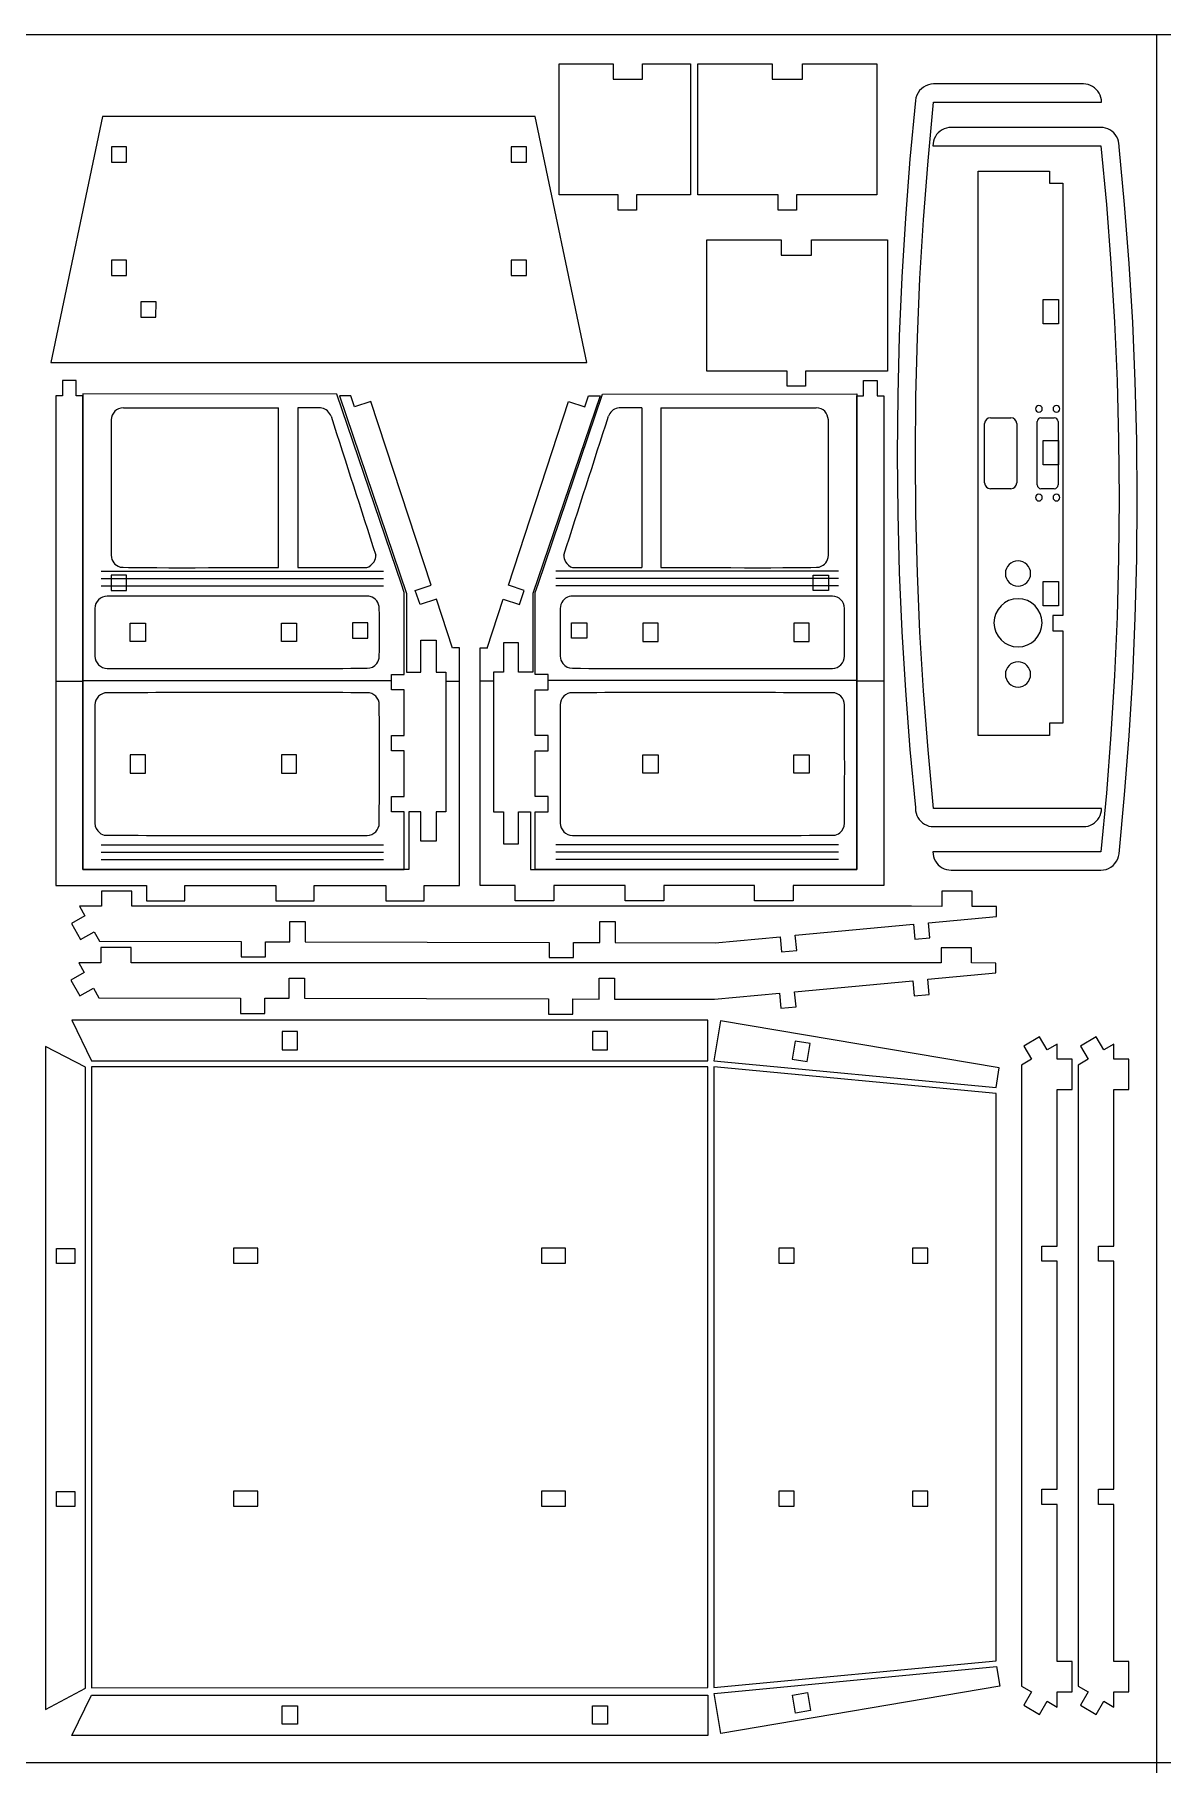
# Model space of a CAD drawing. Extents: x 827 to 1399, y 525 to 1105.
# Drawn here: x 1021.3 to 1210.5, y 815.1 to 1105.4 of the extents above; entities that cross this region are included whole.
import ezdxf

# ---------------------------------------------------------------- set-up
doc = ezdxf.new("R2010")
doc.units = 0
doc.layers.get('0').update_dxf_attribs({"linetype": 'CONTINUOUS'})

msp = doc.modelspace()

# ---------------------------------------------------------------- linework, layer by layer
at = {"color": 5}
for p, q in [((829.465449, 1105.441268), (1399.465449, 1105.441268)), ((1209.465449, 1105.441268), (1209.465449, 525.441268)), ((829.465449, 815.441268), (1399.465449, 815.441268))]:
    msp.add_line(p, q, dxfattribs=at)
at = {"color": 3}
for p, q in [((1109.259849, 1078.537968), (1109.259849, 1100.537068)), ((1109.259849, 1100.537068), (1118.316949, 1100.537068)), ((1118.316949, 1100.537068), (1118.316949, 1097.987068)), ((1123.253549, 1097.987068), (1123.253549, 1100.537068)), ((1123.253549, 1100.537068), (1131.275849, 1100.537068)), ((1131.275849, 1100.537068), (1131.275849, 1078.537968)), ((1132.540549, 1078.537968), (1132.540549, 1100.537068)), ((1132.540549, 1100.537068), (1144.982449, 1100.536868)), ((1144.982449, 1100.536868), (1144.982449, 1097.986868)), ((1150.082449, 1097.986768), (1150.082549, 1100.536768)), ((1150.082549, 1100.536768), (1162.559149, 1100.537068)), ((1162.559149, 1100.537068), (1162.559149, 1078.537968)), ((1118.316949, 1097.987068), (1123.253549, 1097.987068)), ((1144.982449, 1097.986868), (1150.082449, 1097.986768)), ((1169.126549, 1094.839068), (1169.048749, 1094.396368)), ((1169.268249, 1095.265768), (1169.126549, 1094.839068)), ((1169.470949, 1095.666968), (1169.268249, 1095.265768)), ((1169.730349, 1096.034168), (1169.470949, 1095.666968)), ((1170.040649, 1096.359368), (1169.730349, 1096.034168)), ((1170.395349, 1096.635568), (1170.040649, 1096.359368)), ((1170.786649, 1096.856868), (1170.395349, 1096.635568)), ((1171.206149, 1097.018468), (1170.786649, 1096.856868)), ((1171.644749, 1097.116868), (1171.206149, 1097.018468)), ((1172.093049, 1097.149868), (1171.644749, 1097.116868)), ((1197.209449, 1097.149868), (1172.093049, 1097.149868)), ((1197.608849, 1097.123668), (1197.209449, 1097.149868)), ((1198.001349, 1097.045568), (1197.608849, 1097.123668)), ((1198.380349, 1096.916968), (1198.001349, 1097.045568)), ((1198.739349, 1096.739968), (1198.380349, 1096.916968)), ((1199.072049, 1096.517568), (1198.739349, 1096.739968)), ((1199.372949, 1096.253768), (1199.072049, 1096.517568)), ((1199.636849, 1095.952868), (1199.372949, 1096.253768)), ((1199.859249, 1095.620068), (1199.636849, 1095.952868)), ((1200.036249, 1095.261068), (1199.859249, 1095.620068)), ((1200.164849, 1094.882168), (1200.036249, 1095.261068)), ((1200.242949, 1094.489568), (1200.164849, 1094.882168)), ((1032.668249, 1091.687968), (1023.975549, 1050.402868)), ((1105.226449, 1091.687968), (1032.668249, 1091.687968)), ((1113.908949, 1050.402868), (1105.226449, 1091.687968)), ((1169.048749, 1094.396368), (1168.114349, 1084.520068)), ((1171.158649, 1084.239468), (1172.093049, 1094.090268)), ((1172.093049, 1094.090268), (1200.269549, 1094.090268)), ((1200.269549, 1094.090268), (1200.242949, 1094.489568)), ((1172.862249, 1088.950868), (1172.598349, 1088.649968)), ((1173.163149, 1089.214868), (1172.862249, 1088.950868)), ((1173.496049, 1089.437168), (1173.163149, 1089.214868)), ((1173.855049, 1089.614268), (1173.496049, 1089.437168)), ((1174.234049, 1089.742868), (1173.855049, 1089.614268)), ((1174.626649, 1089.820968), (1174.234049, 1089.742868)), ((1175.026049, 1089.847168), (1174.626649, 1089.820968)), ((1200.142449, 1089.847168), (1175.026049, 1089.847168)), ((1200.541849, 1089.820968), (1200.142449, 1089.847168)), ((1200.934449, 1089.742868), (1200.541849, 1089.820968)), ((1201.313449, 1089.614268), (1200.934449, 1089.742868)), ((1201.672449, 1089.437168), (1201.313449, 1089.614268)), ((1202.005249, 1089.214868), (1201.672449, 1089.437168)), ((1202.306249, 1088.950868), (1202.005249, 1089.214868)), ((1202.570149, 1088.649968), (1202.306249, 1088.950868)), ((1171.992149, 1087.186568), (1171.965949, 1086.787168)), ((1171.965949, 1086.787168), (1200.142449, 1086.787168)), ((1172.070249, 1087.579168), (1171.992149, 1087.186568)), ((1172.198949, 1087.958168), (1172.070249, 1087.579168)), ((1172.375949, 1088.317168), (1172.198949, 1087.958168)), ((1172.598349, 1088.649968), (1172.375949, 1088.317168)), ((1200.142449, 1086.787168), (1201.076849, 1076.936368)), ((1202.792549, 1088.317168), (1202.570149, 1088.649968)), ((1202.969549, 1087.958168), (1202.792549, 1088.317168)), ((1203.098249, 1087.579168), (1202.969549, 1087.958168)), ((1203.176349, 1087.186568), (1203.098249, 1087.579168)), ((1203.202549, 1086.787168), (1203.176349, 1087.186568)), ((1203.202449, 1086.620668), (1203.202549, 1086.787168)), ((1204.121149, 1076.910868), (1203.202449, 1086.620668)), ((1168.114349, 1084.520068), (1167.349449, 1074.629168)), ((1170.393749, 1074.374168), (1171.158649, 1084.239468)), ((1119.173449, 1078.537968), (1109.259849, 1078.537968)), ((1119.173449, 1075.987968), (1119.173449, 1078.537968)), ((1131.275849, 1078.537968), (1122.233449, 1078.537968)), ((1122.233449, 1078.537968), (1122.233449, 1075.987968)), ((1146.002449, 1078.537968), (1132.540549, 1078.537968)), ((1146.002449, 1075.987868), (1146.002449, 1078.537968)), ((1162.559149, 1078.537968), (1149.062549, 1078.537968)), ((1149.062549, 1078.537968), (1149.062549, 1075.987868)), ((1122.233449, 1075.987968), (1119.173449, 1075.987968)), ((1149.062549, 1075.987868), (1146.002449, 1075.987868)), ((1167.349449, 1074.629168), (1166.754249, 1064.726668)), ((1169.798549, 1064.497168), (1170.393749, 1074.374168)), ((1201.076849, 1076.936368), (1201.841849, 1067.071068)), ((1204.886049, 1067.019968), (1204.121149, 1076.910868)), ((1134.018749, 1048.971468), (1134.018749, 1070.970668)), ((1134.018749, 1070.970668), (1146.501449, 1070.970468)), ((1146.501449, 1070.970468), (1146.501349, 1068.420368)), ((1151.601449, 1068.420368), (1151.601549, 1070.970368)), ((1151.601549, 1070.970368), (1164.347449, 1070.970568)), ((1164.347449, 1070.970568), (1164.347449, 1048.971468)), ((1146.501349, 1068.420368), (1151.601449, 1068.420368)), ((1201.841849, 1067.071068), (1202.436949, 1057.194068)), ((1205.481249, 1057.117368), (1204.886049, 1067.019968)), ((1166.754249, 1064.726668), (1166.329049, 1054.815368)), ((1169.373249, 1054.611368), (1169.798549, 1064.497168)), ((1202.436949, 1057.194068), (1202.862249, 1047.308268)), ((1205.906549, 1047.206168), (1205.481249, 1057.117368)), ((1166.329049, 1054.815368), (1166.073849, 1044.898268)), ((1169.118049, 1044.719668), (1169.373249, 1054.611368)), ((1023.975549, 1050.402868), (1113.908949, 1050.402868)), ((1147.521449, 1048.971468), (1134.018749, 1048.971468)), ((1147.521449, 1046.421468), (1147.521449, 1048.971468)), ((1164.347449, 1048.971468), (1150.581449, 1048.971468)), ((1150.581449, 1048.971468), (1150.581449, 1046.421468)), ((1025.942649, 1047.391268), (1025.942549, 1044.831168)), ((1028.214849, 1047.391268), (1025.942649, 1047.391268)), ((1028.214749, 1044.831168), (1028.214849, 1047.391268)), ((1150.581449, 1046.421468), (1147.521449, 1046.421468)), ((1160.329749, 1044.831168), (1160.329649, 1047.391268)), ((1160.329649, 1047.391268), (1162.601849, 1047.391268)), ((1162.601849, 1047.391268), (1162.601949, 1044.831168)), ((1202.862249, 1047.308268), (1203.117449, 1037.416568)), ((1206.161749, 1037.288968), (1205.906549, 1047.206168)), ((1024.806549, 1044.831268), (1024.805349, 996.906868)), ((1025.942549, 1044.831168), (1024.806549, 1044.831268)), ((1029.350849, 1044.831068), (1028.214749, 1044.831168)), ((1029.363149, 1045.118368), (1029.348049, 965.302868)), ((1029.349249, 996.906668), (1029.350849, 1044.831068)), ((1071.977349, 1045.110068), (1029.363149, 1045.118368)), ((1082.808249, 1013.224068), (1071.977349, 1045.110068)), ((1074.339349, 1044.830068), (1072.395749, 1044.830168)), ((1072.395749, 1044.830168), (1083.672749, 1011.639868)), ((1074.952049, 1042.952068), (1074.339349, 1044.830068)), ((1077.694349, 1043.846568), (1074.952049, 1042.952068)), ((1087.787749, 1013.015168), (1077.694349, 1043.846568)), ((1100.756749, 1013.015168), (1110.850149, 1043.846568)), ((1116.148749, 1044.830168), (1104.871749, 1011.639868)), ((1105.736249, 1013.223168), (1116.567149, 1045.109168)), ((1110.850149, 1043.846568), (1113.592449, 1042.952068)), ((1113.592449, 1042.952068), (1114.205149, 1044.830068)), ((1114.205149, 1044.830068), (1116.148749, 1044.830168)), ((1116.567149, 1045.109168), (1159.181349, 1045.117468)), ((1159.181349, 1045.117468), (1159.196449, 965.301968)), ((1159.193649, 1044.831068), (1160.329749, 1044.831168)), ((1159.195249, 996.906668), (1159.193649, 1044.831068)), ((1162.601949, 1044.831168), (1163.737949, 1044.831268)), ((1163.737949, 1044.831268), (1163.739149, 996.906868)), ((1166.073849, 1044.898268), (1165.988749, 1034.978168)), ((1169.033049, 1034.825168), (1169.118049, 1044.719668)), ((1203.117449, 1037.416568), (1203.202549, 1027.521968)), ((1206.246749, 1027.368968), (1206.161749, 1037.288968)), ((1165.988749, 1034.978168), (1166.073849, 1025.058168)), ((1169.118049, 1024.930568), (1169.033049, 1034.825168)), ((1166.073849, 1025.058168), (1166.329049, 1015.140968)), ((1169.373249, 1015.038868), (1169.118049, 1024.930568)), ((1203.202549, 1027.521968), (1203.117449, 1017.627468)), ((1206.161749, 1017.448868), (1206.246749, 1027.368968)), ((1203.117449, 1017.627468), (1202.862249, 1007.735768)), ((1205.906549, 1007.531768), (1206.161749, 1017.448868)), ((1166.329049, 1015.140968), (1166.754249, 1005.229768)), ((1169.798549, 1005.153068), (1169.373249, 1015.038868)), ((1083.291449, 1011.801668), (1082.808249, 1013.224068)), ((1083.288649, 998.030868), (1083.291449, 1011.801668)), ((1083.672749, 1011.639868), (1083.672349, 998.405468)), ((1085.138449, 1012.134168), (1087.787749, 1013.015168)), ((1085.933649, 1009.775768), (1085.138449, 1012.134168)), ((1088.672549, 1010.672368), (1085.933649, 1009.775768)), ((1091.356149, 1002.473968), (1088.672549, 1010.672368)), ((1097.188349, 1002.473968), (1099.871949, 1010.672368)), ((1099.871949, 1010.672368), (1102.610849, 1009.775768)), ((1103.406049, 1012.134168), (1100.756749, 1013.015168)), ((1102.610849, 1009.775768), (1103.406049, 1012.134168)), ((1104.871749, 1011.639868), (1104.872149, 998.405468)), ((1105.253049, 1011.800768), (1105.736249, 1013.223168)), ((1105.255849, 998.029968), (1105.253049, 1011.800768)), ((1202.862249, 1007.735768), (1202.436949, 997.849968)), ((1205.481249, 997.620468), (1205.906549, 1007.531768)), ((1166.754249, 1005.229768), (1167.349449, 995.327168)), ((1170.393749, 995.276068), (1169.798549, 1005.153068)), ((1086.089549, 999.983268), (1086.089549, 1003.810268)), ((1086.089549, 1003.810268), (1088.639549, 1003.810268)), ((1088.639549, 1003.810268), (1088.639549, 999.983168)), ((1091.548249, 1002.536868), (1091.356149, 1002.473968)), ((1092.553749, 1002.536868), (1091.548249, 1002.536868)), ((1092.553549, 996.905368), (1092.553749, 1002.536868)), ((1095.990949, 996.905368), (1095.990749, 1002.536868)), ((1095.990749, 1002.536868), (1096.996249, 1002.536868)), ((1096.996249, 1002.536868), (1097.188349, 1002.473968)), ((1102.454049, 1003.364068), (1099.904049, 1003.364068)), ((1099.904049, 1003.364068), (1099.904049, 999.983168)), ((1102.454049, 999.983268), (1102.454049, 1003.364068)), ((1086.080349, 998.405368), (1086.080349, 999.983268)), ((1086.080349, 999.983268), (1086.089549, 999.983268)), ((1088.639549, 999.983168), (1088.640449, 999.983168)), ((1088.640449, 999.983168), (1088.640449, 998.405368)), ((1099.904049, 999.983168), (1099.904049, 998.405368)), ((1102.464149, 999.983268), (1102.454049, 999.983268)), ((1102.464149, 998.405368), (1102.464149, 999.983268)), ((1024.805349, 996.906868), (1024.803649, 962.627568)), ((1029.348049, 965.302868), (1029.349249, 996.906668)), ((1081.146649, 995.472168), (1081.147149, 998.031068)), ((1081.147149, 998.031068), (1083.288649, 998.030868)), ((1083.672349, 998.405468), (1086.080349, 998.405368)), ((1088.640449, 998.405368), (1090.283949, 998.405368)), ((1090.283849, 996.905368), (1090.283149, 974.966368)), ((1090.283949, 998.405368), (1090.283849, 996.905368)), ((1092.552449, 962.626568), (1092.553549, 996.905368)), ((1095.992049, 962.626568), (1095.990949, 996.905368)), ((1099.904049, 998.405368), (1098.260549, 998.405368)), ((1098.260549, 998.405368), (1098.260649, 996.905368)), ((1098.260649, 996.905368), (1098.261349, 974.966368)), ((1104.872149, 998.405468), (1102.464149, 998.405368)), ((1107.397349, 998.030168), (1105.255849, 998.029968)), ((1107.397849, 995.471268), (1107.397349, 998.030168)), ((1159.196449, 965.302868), (1159.195249, 996.906668)), ((1163.739149, 996.906868), (1163.740849, 962.627568)), ((1202.436949, 997.849968), (1201.841849, 987.972968)), ((1204.886049, 987.717968), (1205.481249, 997.620468)), ((1083.288149, 995.471968), (1081.146649, 995.472168)), ((1083.286549, 987.795268), (1083.288149, 995.471968)), ((1105.256349, 995.471068), (1107.397849, 995.471268)), ((1105.257949, 987.794368), (1105.256349, 995.471068)), ((1167.349449, 995.327168), (1168.114349, 985.436268)), ((1171.158649, 985.410768), (1170.393749, 995.276068)), ((1081.144649, 985.236468), (1081.145149, 987.795368)), ((1081.145149, 987.795368), (1083.286549, 987.795268)), ((1107.399349, 987.794468), (1105.257949, 987.794368)), ((1107.399849, 985.235568), (1107.399349, 987.794468)), ((1201.841849, 987.972968), (1201.076849, 978.107668)), ((1204.121149, 977.827068), (1204.886049, 987.717968)), ((1083.286049, 985.236368), (1081.144649, 985.236468)), ((1083.284449, 977.569768), (1083.286049, 985.236368)), ((1105.258449, 985.235468), (1107.399849, 985.235568)), ((1105.260049, 977.568868), (1105.258449, 985.235468)), ((1168.114349, 985.436268), (1169.033049, 975.726468)), ((1172.093049, 975.559968), (1171.158649, 985.410768)), ((1081.142449, 975.000768), (1081.142949, 977.569768)), ((1081.142949, 977.569768), (1083.284449, 977.569768)), ((1107.401549, 977.568868), (1105.260049, 977.568868)), ((1107.402049, 974.999868), (1107.401549, 977.568868)), ((1169.033049, 975.726468), (1169.033049, 975.559968)), ((1169.033049, 975.559968), (1169.059249, 975.160568)), ((1200.269549, 975.559968), (1172.093049, 975.559968)), ((1201.076849, 978.107668), (1200.142449, 968.256868)), ((1200.243349, 975.160568), (1200.269549, 975.559968)), ((1203.186749, 967.950768), (1204.121149, 977.827068)), ((1083.283849, 975.000768), (1081.142449, 975.000768)), ((1083.281849, 965.302968), (1083.283849, 975.000768)), ((1084.065349, 974.966468), (1084.065049, 965.302068)), ((1086.079549, 974.966468), (1084.065349, 974.966468)), ((1086.079549, 973.002868), (1086.079549, 974.966468)), ((1086.089549, 973.002868), (1086.079549, 973.002868)), ((1086.089549, 970.068068), (1086.089549, 973.002868)), ((1088.639649, 974.966368), (1088.639549, 973.002768)), ((1088.639549, 973.002768), (1088.639549, 970.068068)), ((1090.283149, 974.966368), (1088.639649, 974.966368)), ((1098.261349, 974.966368), (1099.904049, 974.966368)), ((1099.904049, 974.966368), (1099.904049, 969.621868)), ((1102.454049, 969.621868), (1102.454049, 973.002868)), ((1102.454049, 973.002868), (1102.464949, 973.002868)), ((1102.464949, 973.002868), (1102.464949, 974.966468)), ((1102.464949, 974.966468), (1104.479149, 974.966468)), ((1104.479149, 974.966468), (1104.479449, 965.302068)), ((1105.262649, 965.302068), (1105.260649, 974.999868)), ((1105.260649, 974.999868), (1107.402049, 974.999868)), ((1169.059249, 975.160568), (1169.137249, 974.767968)), ((1169.137249, 974.767968), (1169.265949, 974.388968)), ((1169.265949, 974.388968), (1169.442949, 974.029968)), ((1169.442949, 974.029968), (1169.665349, 973.697168)), ((1169.665349, 973.697168), (1169.929249, 973.396268)), ((1169.929249, 973.396268), (1170.230249, 973.132268)), ((1170.230249, 973.132268), (1170.563049, 972.909968)), ((1170.563049, 972.909968), (1170.922049, 972.732868)), ((1170.922049, 972.732868), (1171.301049, 972.604268)), ((1198.001449, 972.604268), (1198.380549, 972.732868)), ((1198.380549, 972.732868), (1198.739549, 972.909968)), ((1198.739549, 972.909968), (1199.072349, 973.132268)), ((1199.072349, 973.132268), (1199.373249, 973.396268)), ((1199.373249, 973.396268), (1199.637149, 973.697168)), ((1199.637149, 973.697168), (1199.859549, 974.029968)), ((1199.859549, 974.029968), (1200.036649, 974.388968)), ((1200.036649, 974.388968), (1200.165249, 974.767968)), ((1200.165249, 974.767968), (1200.243349, 975.160568)), ((1088.639549, 970.068068), (1086.089549, 970.068068)), ((1171.301049, 972.604268), (1171.693649, 972.526168)), ((1171.693649, 972.526168), (1172.093049, 972.499968)), ((1172.093049, 972.499968), (1197.209449, 972.499968)), ((1197.209449, 972.499968), (1197.608949, 972.526168)), ((1197.608949, 972.526168), (1198.001449, 972.604268)), ((1099.904049, 969.621868), (1102.454049, 969.621868)), ((1200.142449, 968.256868), (1171.965949, 968.256868)), ((1171.965949, 968.256868), (1171.992549, 967.857568)), ((1171.992549, 967.857568), (1172.070649, 967.464968)), ((1172.070649, 967.464968), (1172.199349, 967.086068)), ((1172.199349, 967.086068), (1172.376349, 966.727068)), ((1202.764549, 966.680168), (1202.967249, 967.081368)), ((1202.967249, 967.081368), (1203.109049, 967.508068)), ((1203.109049, 967.508068), (1203.186749, 967.950768)), ((1029.348049, 965.302868), (1083.281849, 965.302968)), ((1084.065049, 965.302068), (1029.348049, 965.302868)), ((1104.479449, 965.302068), (1159.196449, 965.302868)), ((1159.196449, 965.301968), (1105.262649, 965.302068)), ((1172.376349, 966.727068), (1172.598649, 966.394268)), ((1172.598649, 966.394268), (1172.862549, 966.093368)), ((1172.862549, 966.093368), (1173.163449, 965.829568)), ((1173.163449, 965.829568), (1173.496249, 965.607168)), ((1173.496249, 965.607168), (1173.855149, 965.430168)), ((1173.855149, 965.430168), (1174.234149, 965.301568)), ((1174.234149, 965.301568), (1174.626649, 965.223468)), ((1174.626649, 965.223468), (1175.026049, 965.197268)), ((1175.026049, 965.197268), (1200.142449, 965.197268)), ((1200.142449, 965.197268), (1200.590749, 965.230268)), ((1200.590749, 965.230268), (1201.029449, 965.328668)), ((1201.029449, 965.328668), (1201.448949, 965.490268)), ((1201.448949, 965.490268), (1201.840249, 965.711568)), ((1201.840249, 965.711568), (1202.194849, 965.987768)), ((1202.194849, 965.987768), (1202.505249, 966.312968)), ((1202.505249, 966.312968), (1202.764549, 966.680168)), ((1024.803649, 962.627568), (1040.036149, 962.627368)), ((1037.594649, 961.677868), (1032.494649, 961.676968)), ((1032.494649, 961.676968), (1032.495049, 959.126968)), ((1037.595149, 959.127868), (1037.594649, 961.677868)), ((1040.036149, 962.627368), (1040.036049, 960.067268)), ((1046.489949, 960.067168), (1046.490049, 962.627268)), ((1046.490049, 962.627268), (1061.722549, 962.627068)), ((1061.722549, 962.627068), (1061.722449, 960.066968)), ((1068.176449, 960.066868), (1068.176449, 962.626968)), ((1068.176449, 962.626968), (1080.181849, 962.626768)), ((1080.181849, 962.626768), (1080.181749, 960.066668)), ((1086.635849, 960.066568), (1086.635849, 962.626668)), ((1086.635849, 962.626668), (1092.552449, 962.626568)), ((1101.908649, 962.626668), (1095.992049, 962.626568)), ((1101.908649, 960.066568), (1101.908649, 962.626668)), ((1120.368049, 962.626968), (1108.362649, 962.626768)), ((1108.362649, 962.626768), (1108.362749, 960.066668)), ((1120.368049, 960.066868), (1120.368049, 962.626968)), ((1142.054449, 962.627268), (1126.821949, 962.627068)), ((1126.821949, 962.627068), (1126.822049, 960.066968)), ((1142.054549, 960.067168), (1142.054449, 962.627268)), ((1163.740849, 962.627568), (1148.508349, 962.627368)), ((1148.508349, 962.627368), (1148.508449, 960.067268)), ((1173.477749, 961.666168), (1173.471549, 959.116068)), ((1178.577749, 961.653868), (1173.477749, 961.666168)), ((1178.571649, 959.103768), (1178.577749, 961.653868)), ((1032.495049, 959.126968), (1028.801149, 959.126268)), ((1028.801149, 959.126268), (1029.719549, 957.520468)), ((1168.399049, 959.128368), (1037.595149, 959.127868)), ((1040.036049, 960.067268), (1046.489949, 960.067168)), ((1061.722449, 960.066968), (1068.176449, 960.066868)), ((1080.181749, 960.066668), (1086.635849, 960.066568)), ((1108.362749, 960.066668), (1101.908649, 960.066568)), ((1126.822049, 960.066968), (1120.368049, 960.066868)), ((1148.508449, 960.067268), (1142.054549, 960.067168)), ((1173.471549, 959.116068), (1168.399049, 959.128368)), ((1182.624149, 959.093968), (1178.571649, 959.103768)), ((1182.619949, 957.435868), (1182.624149, 959.093968)), ((1029.719549, 957.520468), (1027.453749, 956.224568)), ((1027.453749, 956.224568), (1028.972949, 953.568268)), ((1064.094049, 953.181368), (1064.094049, 956.578468)), ((1064.094049, 956.578468), (1066.644049, 956.578468)), ((1066.644049, 956.578468), (1066.644049, 953.175268)), ((1116.114849, 953.055668), (1116.114849, 956.578368)), ((1116.114849, 956.578368), (1118.664849, 956.578368)), ((1118.664849, 956.578368), (1118.664849, 953.049568)), ((1148.888449, 954.268968), (1168.691649, 956.128168)), ((1168.691649, 956.128168), (1168.930049, 953.589268)), ((1171.230449, 956.366568), (1182.619949, 957.435868)), ((1171.468849, 953.827668), (1171.230449, 956.366568)), ((1028.972949, 953.568268), (1031.238749, 954.864168)), ((1031.238749, 954.864168), (1032.157149, 953.258468)), ((1032.157149, 953.258468), (1055.944449, 953.201068)), ((1055.944449, 953.201068), (1055.938349, 950.651068)), ((1060.018349, 950.641168), (1060.024549, 953.191168)), ((1060.024549, 953.191168), (1064.094049, 953.181368)), ((1066.644049, 953.175268), (1107.600049, 953.076268)), ((1107.600049, 953.076268), (1107.593949, 950.526268)), ((1111.673949, 950.516368), (1111.680149, 953.066368)), ((1111.680149, 953.066368), (1116.114849, 953.055668)), ((1118.664849, 953.049568), (1135.467849, 953.008968)), ((1135.467849, 953.008968), (1146.349549, 954.030568)), ((1146.349549, 954.030568), (1146.587949, 951.491768)), ((1149.126849, 951.730068), (1148.888449, 954.268968)), ((1168.930049, 953.589268), (1171.468849, 953.827668)), ((1032.378749, 949.640268), (1028.684849, 949.639568)), ((1028.684849, 949.639568), (1029.603249, 948.033768)), ((1037.478349, 952.191168), (1032.378349, 952.190268)), ((1032.378349, 952.190268), (1032.378749, 949.640268)), ((1037.478849, 949.641168), (1037.478349, 952.191168)), ((1168.282749, 949.641668), (1037.478849, 949.641168)), ((1055.938349, 950.651068), (1060.018349, 950.641168)), ((1107.593949, 950.526268), (1111.673949, 950.516368)), ((1146.587949, 951.491768), (1149.126849, 951.730068)), ((1173.355249, 949.629368), (1168.282749, 949.641668)), ((1173.361449, 952.179468), (1173.355249, 949.629368)), ((1178.461449, 952.167168), (1173.361449, 952.179468)), ((1178.455349, 949.617068), (1178.461449, 952.167168)), ((1182.507849, 949.607268), (1178.455349, 949.617068)), ((1182.503649, 947.949168), (1182.507849, 949.607268)), ((1029.603249, 948.033768), (1027.337449, 946.737868)), ((1027.337449, 946.737868), (1028.856649, 944.081568)), ((1063.977749, 943.694668), (1063.977749, 947.091768)), ((1063.977749, 947.091768), (1066.527749, 947.091768)), ((1066.527749, 947.091768), (1066.527749, 943.688568)), ((1115.998549, 943.568968), (1115.998549, 947.091668)), ((1115.998549, 947.091668), (1118.548549, 947.091668)), ((1118.548549, 947.091668), (1118.548549, 943.562868)), ((1148.772149, 944.782268), (1168.575349, 946.641468)), ((1168.575349, 946.641468), (1168.813749, 944.102568)), ((1171.114149, 946.879868), (1182.503649, 947.949168)), ((1171.352549, 944.340968), (1171.114149, 946.879868)), ((1028.856649, 944.081568), (1031.122449, 945.377468)), ((1031.122449, 945.377468), (1032.040849, 943.771768)), ((1032.040849, 943.771768), (1055.828149, 943.714368)), ((1055.828149, 943.714368), (1055.822049, 941.164368)), ((1059.902049, 941.154468), (1059.908249, 943.704468)), ((1059.908249, 943.704468), (1063.977749, 943.694668)), ((1066.527749, 943.688568), (1107.483749, 943.589568)), ((1135.351549, 943.522268), (1146.233249, 944.543868)), ((1146.233249, 944.543868), (1146.471649, 942.005068)), ((1149.010549, 942.243368), (1148.772149, 944.782268)), ((1168.813749, 944.102568), (1171.352549, 944.340968)), ((1055.822049, 941.164368), (1059.902049, 941.154468)), ((1107.483749, 943.589568), (1107.477649, 941.039568)), ((1107.477649, 941.039568), (1111.557649, 941.029668)), ((1111.557649, 941.029668), (1111.563849, 943.579668)), ((1111.563849, 943.579668), (1115.998549, 943.568968)), ((1118.548549, 943.562868), (1135.351549, 943.522268)), ((1146.471649, 942.005068), (1149.010549, 942.243368)), ((1134.194949, 940.029668), (1027.528349, 940.029668)), ((1027.528349, 940.029668), (1030.835549, 933.213268)), ((1134.194949, 933.213268), (1134.194949, 940.029668)), ((1136.333749, 939.913368), (1135.196049, 933.192668)), ((1183.110949, 931.995168), (1136.333749, 939.913368)), ((1023.077549, 935.621468), (1023.077549, 824.336068)), ((1029.834849, 932.156168), (1023.077549, 935.621468)), ((1189.838949, 937.221668), (1187.203749, 935.666068)), ((1187.203749, 935.666068), (1188.500049, 933.470068)), ((1191.135249, 935.025668), (1189.838949, 937.221668)), ((1192.795049, 936.005468), (1191.135249, 935.025668)), ((1192.795049, 933.455468), (1192.795049, 936.005468)), ((1199.343749, 937.221668), (1196.708549, 935.666068)), ((1196.708549, 935.666068), (1198.004849, 933.470068)), ((1200.640049, 935.025668), (1199.343749, 937.221668)), ((1202.299849, 936.005468), (1200.640049, 935.025668)), ((1202.299849, 933.455468), (1202.299849, 936.005468)), ((1029.834849, 827.906168), (1029.834849, 932.156168)), ((1030.836049, 932.210868), (1030.834849, 827.960868)), ((1030.835549, 933.213268), (1134.194949, 933.213268)), ((1134.194949, 932.213268), (1030.836049, 932.210868)), ((1134.193649, 827.983568), (1134.194949, 932.213268)), ((1135.194249, 932.192868), (1135.194249, 828.003768)), ((1182.553549, 927.697568), (1135.194249, 932.192868)), ((1135.196049, 933.192668), (1182.553549, 928.697568)), ((1182.553549, 928.697568), (1183.110949, 931.995168)), ((1188.500049, 933.470068), (1186.840349, 932.490268)), ((1186.840349, 932.490268), (1186.840349, 828.235468)), ((1195.345149, 933.455468), (1192.795049, 933.455468)), ((1195.345149, 928.355368), (1195.345149, 933.455468)), ((1198.004849, 933.470068), (1196.345149, 932.490268)), ((1196.345149, 932.490268), (1196.345149, 828.235468)), ((1204.849949, 933.455468), (1202.299849, 933.455468)), ((1204.849949, 928.355368), (1204.849949, 933.455468)), ((1182.553649, 832.513268), (1182.553549, 927.697568)), ((1192.795249, 902.103868), (1192.795049, 928.355368)), ((1192.795049, 928.355368), (1195.345149, 928.355368)), ((1202.300049, 902.103868), (1202.299849, 928.355368)), ((1202.299849, 928.355368), (1204.849949, 928.355368)), ((1190.245149, 902.103868), (1192.795249, 902.103868)), ((1190.245149, 899.553768), (1190.245149, 902.103868)), ((1199.749949, 902.103868), (1202.300049, 902.103868)), ((1199.749949, 899.553768), (1199.749949, 902.103868)), ((1192.795249, 899.553868), (1190.245149, 899.553768)), ((1192.795249, 861.303168), (1192.795249, 899.553868)), ((1202.300049, 899.553868), (1199.749949, 899.553768)), ((1202.300049, 861.303168), (1202.300049, 899.553868)), ((1190.245149, 858.753168), (1190.245149, 861.303168)), ((1190.245149, 861.303168), (1192.795249, 861.303168)), ((1199.749949, 858.753168), (1199.749949, 861.303168)), ((1199.749949, 861.303168), (1202.300049, 861.303168)), ((1192.795249, 858.753168), (1190.245149, 858.753168)), ((1192.795049, 832.370268), (1192.795249, 858.753168)), ((1202.300049, 858.753168), (1199.749949, 858.753168)), ((1202.299849, 832.370268), (1202.300049, 858.753168)), ((1135.194249, 828.003768), (1182.553649, 832.513268)), ((1135.260049, 827.018168), (1182.617549, 831.513268)), ((1182.617549, 831.513268), (1183.174949, 828.215668)), ((1195.345149, 832.370268), (1192.795049, 832.370268)), ((1195.345149, 827.270168), (1195.345149, 832.370268)), ((1204.849949, 832.370268), (1202.299849, 832.370268)), ((1204.849949, 827.270168), (1204.849949, 832.370268)), ((1023.077549, 824.336068), (1029.834849, 827.906168)), ((1030.834849, 827.960868), (1134.193649, 827.983568)), ((1183.174949, 828.215668), (1136.397749, 820.297468)), ((1186.840349, 828.235468), (1188.500049, 827.255668)), ((1196.345149, 828.235468), (1198.004849, 827.255668)), ((1027.528349, 819.927868), (1030.835549, 826.744268)), ((1030.835549, 826.744268), (1134.194949, 826.744268)), ((1134.194949, 826.744268), (1134.194949, 819.927868)), ((1136.397749, 820.297468), (1135.260049, 827.018168)), ((1188.500049, 827.255668), (1187.203749, 825.059668)), ((1187.203749, 825.059668), (1189.838849, 823.504068)), ((1189.838849, 823.504068), (1191.135249, 825.699968)), ((1191.135249, 825.699968), (1192.795049, 824.720168)), ((1192.795049, 824.720168), (1192.795049, 827.270168)), ((1192.795049, 827.270168), (1195.345149, 827.270168)), ((1198.004849, 827.255668), (1196.708549, 825.059668)), ((1196.708549, 825.059668), (1199.343649, 823.504068)), ((1199.343649, 823.504068), (1200.640049, 825.699968)), ((1200.640049, 825.699968), (1202.299849, 824.720168)), ((1202.299849, 824.720168), (1202.299849, 827.270168)), ((1202.299849, 827.270168), (1204.849949, 827.270168)), ((1134.194949, 819.927868), (1027.528349, 819.927868))]:
    msp.add_line(p, q, dxfattribs=at)
at = {"color": 7}
for p, q in [((1034.147249, 1086.587968), (1034.147249, 1084.037868)), ((1036.697149, 1086.587968), (1034.147249, 1086.587968)), ((1036.697149, 1084.037868), (1036.697149, 1086.587968)), ((1101.214049, 1086.587968), (1101.214049, 1084.037868)), ((1103.763949, 1086.587968), (1101.214049, 1086.587968)), ((1103.763949, 1084.037868), (1103.763949, 1086.587968)), ((1034.147249, 1084.037868), (1036.697149, 1084.037868)), ((1101.214049, 1084.037868), (1103.763949, 1084.037868)), ((1036.696849, 1067.580968), (1034.147449, 1067.580968)), ((1034.147449, 1067.580968), (1034.147449, 1065.030868)), ((1036.696849, 1065.030868), (1036.696849, 1067.580968)), ((1101.214249, 1067.580968), (1101.214249, 1065.030868)), ((1103.763649, 1067.580968), (1101.214249, 1067.580968)), ((1103.763649, 1065.030868), (1103.763649, 1067.580968)), ((1034.147449, 1065.030868), (1036.696849, 1065.030868)), ((1101.214249, 1065.030868), (1103.763649, 1065.030868)), ((1041.635849, 1060.591468), (1039.086649, 1060.594168)), ((1039.086649, 1060.594168), (1039.087149, 1058.036268)), ((1041.634749, 1058.036468), (1041.635849, 1060.591468)), ((1190.479449, 1056.908768), (1190.478949, 1061.001368)), ((1190.478949, 1061.001368), (1193.036349, 1061.001168)), ((1193.036349, 1061.001168), (1193.036849, 1056.908568)), ((1039.087149, 1058.036268), (1041.634749, 1058.036468)), ((1193.036849, 1056.908568), (1190.479449, 1056.908768)), ((1190.482449, 1033.229768), (1190.481949, 1037.322368)), ((1190.481949, 1037.322368), (1193.039249, 1037.322368)), ((1193.039249, 1037.322368), (1193.039749, 1033.229768)), ((1193.039749, 1033.229768), (1190.482449, 1033.229768)), ((1034.112449, 1014.709768), (1034.111949, 1012.150868)), ((1036.672149, 1014.710068), (1034.112449, 1014.709768)), ((1036.671749, 1012.151168), (1036.672149, 1014.710068)), ((1151.872749, 1012.150268), (1151.872349, 1014.709168)), ((1151.872349, 1014.709168), (1154.432049, 1014.708868)), ((1154.432049, 1014.708868), (1154.432549, 1012.149968)), ((1190.484849, 1013.643368), (1193.042249, 1013.643468)), ((1190.485349, 1009.550768), (1190.484849, 1013.643368)), ((1193.042249, 1013.643468), (1193.042749, 1009.550868)), ((1034.111949, 1012.150868), (1036.671749, 1012.151168)), ((1154.432549, 1012.149968), (1151.872749, 1012.150268)), ((1193.042749, 1009.550868), (1190.485349, 1009.550768)), ((1037.325549, 1003.589168), (1037.326049, 1006.660168)), ((1037.326049, 1006.660168), (1039.886349, 1006.660468)), ((1039.886349, 1006.660468), (1039.885849, 1003.589568)), ((1062.665149, 1003.592468), (1062.665649, 1006.663268)), ((1062.665649, 1006.663268), (1065.225649, 1006.663568)), ((1065.225649, 1006.663568), (1065.225049, 1003.592768)), ((1074.620649, 1006.700568), (1074.620149, 1004.141668)), ((1077.180349, 1006.700868), (1074.620649, 1006.700568)), ((1077.179949, 1004.141968), (1077.180349, 1006.700868)), ((1111.364549, 1004.141068), (1111.364149, 1006.699968)), ((1111.364149, 1006.699968), (1113.923849, 1006.699668)), ((1113.923849, 1006.699668), (1113.924349, 1004.140768)), ((1123.318849, 1006.662668), (1123.319449, 1003.591868)), ((1125.878849, 1006.662368), (1123.318849, 1006.662668)), ((1125.879349, 1003.591568), (1125.878849, 1006.662368)), ((1151.218449, 1006.659268), (1148.658149, 1006.659568)), ((1148.658149, 1006.659568), (1148.658649, 1003.588668)), ((1151.218949, 1003.588268), (1151.218449, 1006.659268)), ((1039.885849, 1003.589568), (1037.325549, 1003.589168)), ((1065.225049, 1003.592768), (1062.665149, 1003.592468)), ((1074.620149, 1004.141668), (1077.179949, 1004.141968)), ((1113.924349, 1004.140768), (1111.364549, 1004.141068)), ((1123.319449, 1003.591868), (1125.879349, 1003.591568)), ((1148.658649, 1003.588668), (1151.218949, 1003.588268)), ((1037.325049, 984.547168), (1037.324449, 981.476268)), ((1039.885249, 984.547668), (1037.325049, 984.547168)), ((1039.884649, 981.476668), (1039.885249, 984.547668)), ((1062.664749, 984.551568), (1062.664049, 981.480868)), ((1065.224649, 984.552068), (1062.664749, 984.551568)), ((1065.224049, 981.481268), (1065.224649, 984.552068)), ((1123.320449, 981.480368), (1123.319849, 984.551168)), ((1123.319849, 984.551168), (1125.879749, 984.550668)), ((1125.879749, 984.550668), (1125.880449, 981.479968)), ((1148.659249, 984.546768), (1151.219449, 984.546268)), ((1148.659849, 981.475768), (1148.659249, 984.546768)), ((1151.219449, 984.546268), (1151.220049, 981.475368)), ((1037.324449, 981.476268), (1039.884649, 981.476668)), ((1062.664049, 981.480868), (1065.224049, 981.481268)), ((1125.880449, 981.479968), (1123.320449, 981.480368)), ((1151.220049, 981.475368), (1148.659849, 981.475768)), ((1065.371349, 938.101768), (1062.821249, 938.101768)), ((1062.821249, 938.101768), (1062.821249, 935.041768)), ((1065.371349, 935.041768), (1065.371349, 938.101768)), ((1117.392049, 938.102268), (1114.842049, 938.102268)), ((1114.842049, 938.102268), (1114.842049, 935.042268)), ((1117.392049, 935.042268), (1117.392049, 938.102268)), ((1062.821249, 935.041768), (1065.371349, 935.041768)), ((1114.842049, 935.042268), (1117.392049, 935.042268)), ((1148.844449, 936.501168), (1148.333849, 933.483968)), ((1151.358749, 936.075568), (1148.844449, 936.501168)), ((1150.848049, 933.058468), (1151.358749, 936.075568)), ((1148.333849, 933.483968), (1150.848049, 933.058468)), ((1024.947749, 899.170868), (1024.947749, 901.720868)), ((1024.947749, 901.720868), (1028.007949, 901.720868)), ((1028.007949, 901.720868), (1028.007949, 899.170868)), ((1058.703149, 901.775268), (1054.623149, 901.775268)), ((1054.623149, 901.775268), (1054.623149, 899.225268)), ((1058.703149, 899.225268), (1058.703149, 901.775268)), ((1110.358949, 901.775168), (1106.278849, 901.775168)), ((1106.278849, 901.775168), (1106.278849, 899.225168)), ((1110.358949, 899.225168), (1110.358949, 901.775168)), ((1148.673649, 901.773968), (1146.123549, 901.773968)), ((1146.123549, 901.773968), (1146.123549, 899.223968)), ((1148.673649, 899.223968), (1148.673649, 901.773968)), ((1171.114149, 901.773968), (1168.564049, 901.773968)), ((1168.564049, 901.773968), (1168.564049, 899.223968)), ((1171.114149, 899.223968), (1171.114149, 901.773968)), ((1028.007949, 899.170868), (1024.947749, 899.170868)), ((1054.623149, 899.225268), (1058.703149, 899.225268)), ((1106.278849, 899.225168), (1110.358949, 899.225168)), ((1146.123549, 899.223968), (1148.673649, 899.223968)), ((1168.564049, 899.223968), (1171.114149, 899.223968)), ((1024.947749, 858.370168), (1024.947749, 860.920268)), ((1024.947749, 860.920268), (1028.007949, 860.920268)), ((1028.007949, 860.920268), (1028.007949, 858.370168)), ((1058.703149, 860.974668), (1054.623149, 860.974668)), ((1054.623149, 860.974668), (1054.623149, 858.424668)), ((1058.703149, 858.424668), (1058.703149, 860.974668)), ((1110.358949, 860.974568), (1106.278849, 860.974568)), ((1106.278849, 860.974568), (1106.278849, 858.424568)), ((1110.358949, 858.424568), (1110.358949, 860.974568)), ((1148.673549, 860.973268), (1146.123549, 860.973268)), ((1146.123549, 860.973268), (1146.123549, 858.423268)), ((1148.673649, 858.423268), (1148.673549, 860.973268)), ((1171.114149, 860.973368), (1168.564049, 860.973368)), ((1168.564049, 860.973368), (1168.564049, 858.423368)), ((1171.114149, 858.423368), (1171.114149, 860.973368)), ((1028.007949, 858.370168), (1024.947749, 858.370168)), ((1054.623149, 858.424668), (1058.703149, 858.424668)), ((1106.278849, 858.424568), (1110.358949, 858.424568)), ((1146.123549, 858.423268), (1148.673649, 858.423268)), ((1168.564049, 858.423368), (1171.114149, 858.423368)), ((1062.821249, 821.855768), (1062.821249, 824.915768)), ((1062.821249, 824.915768), (1065.371349, 824.915768)), ((1065.371349, 824.915768), (1065.371349, 821.855768)), ((1114.842049, 821.855268), (1114.842049, 824.915268)), ((1114.842049, 824.915268), (1117.392049, 824.915268)), ((1117.392049, 824.915268), (1117.392049, 821.855268)), ((1148.397849, 826.726868), (1150.912049, 827.152368)), ((1148.908449, 823.709668), (1148.397849, 826.726868)), ((1150.912049, 827.152368), (1151.422749, 824.135268)), ((1065.371349, 821.855768), (1062.821249, 821.855768)), ((1117.392049, 821.855268), (1114.842049, 821.855268)), ((1151.422749, 824.135268), (1148.908449, 823.709668))]:
    msp.add_line(p, q, dxfattribs=at)
at = {"color": 2}
for p, q in [((1179.543849, 1082.533768), (1191.533049, 1082.538268)), ((1179.554749, 987.814568), (1179.543849, 1082.533768)), ((1191.533049, 1082.538268), (1191.533249, 1080.491968)), ((1191.533249, 1080.491968), (1193.747449, 1080.492868)), ((1193.747449, 1080.492868), (1193.746049, 1007.935568)), ((1193.746049, 1007.935568), (1192.083349, 1007.937068)), ((1192.083349, 1007.937068), (1192.083649, 1005.379168)), ((1192.083649, 1005.379168), (1193.746349, 1005.379468)), ((1193.746349, 1005.379468), (1193.756749, 989.859668)), ((1191.515549, 987.813068), (1179.554749, 987.814568)), ((1193.756749, 989.859668), (1191.515349, 989.859368)), ((1191.515349, 989.859368), (1191.515549, 987.813068))]:
    msp.add_line(p, q, dxfattribs=at)
at = {"color": 1}
for p, q in [((1180.648149, 1030.189468), (1180.648149, 1040.161968)), ((1181.615049, 1041.128868), (1185.053949, 1041.128868)), ((1186.020849, 1040.161968), (1186.020849, 1030.189468)), ((1189.469449, 1029.851868), (1189.469449, 1040.499568)), ((1190.098749, 1041.128868), (1192.336849, 1041.128868)), ((1192.966149, 1040.499568), (1192.966149, 1029.851868)), ((1185.053949, 1029.222568), (1181.615049, 1029.222568)), ((1192.336849, 1029.222568), (1190.098749, 1029.222568)), ((1032.439149, 1015.397468), (1079.810049, 1015.397468)), ((1032.439149, 1014.162768), (1079.810049, 1014.162768)), ((1156.105349, 1015.396568), (1108.734449, 1015.396568)), ((1156.105349, 1014.161868), (1108.734449, 1014.161868)), ((1032.439149, 1012.928068), (1079.810049, 1012.928068)), ((1156.105349, 1012.927168), (1108.734449, 1012.927168)), ((1024.805349, 996.906868), (1029.349249, 996.906668)), ((1029.354549, 997.028468), (1081.146949, 997.024568)), ((1090.283849, 996.905368), (1092.553549, 996.905368)), ((1098.260649, 996.905368), (1095.990949, 996.905368)), ((1159.189949, 997.027568), (1107.397549, 997.023668)), ((1163.739149, 996.906868), (1159.195249, 996.906668)), ((1032.439149, 969.448668), (1079.810049, 969.448668)), ((1032.439149, 968.213968), (1079.810049, 968.213968)), ((1032.439149, 966.979268), (1079.810049, 966.979268)), ((1156.105349, 969.447768), (1108.734449, 969.447768)), ((1156.105349, 968.213068), (1108.734449, 968.213068)), ((1156.105349, 966.978368), (1108.734449, 966.978368))]:
    msp.add_line(p, q, dxfattribs=at)
at = {"color": 7}
for points in [[(1036.165149, 1042.814468), (1034.961549, 1042.735868), (1034.195649, 1041.971068), (1034.116549, 1040.767368)], [(1036.165149, 1042.814468), (1044.845849, 1042.812868), (1053.526449, 1042.811168), (1062.207149, 1042.809568)], [(1062.201849, 1016.000968), (1062.203649, 1024.937168), (1062.205449, 1033.873368), (1062.207149, 1042.809568)], [(1065.416549, 1042.808968), (1065.414749, 1033.872768), (1065.412949, 1024.936668), (1065.411149, 1016.000468)], [(1069.478649, 1042.763168), (1069.068449, 1042.850668), (1066.046449, 1042.808868), (1065.416549, 1042.808968)], [(1071.000949, 1041.387568), (1070.749249, 1042.049168), (1070.186949, 1042.612168), (1069.478649, 1042.763168)], [(1119.065849, 1042.762268), (1118.357549, 1042.611268), (1117.795249, 1042.048268), (1117.543549, 1041.386668)], [(1123.127949, 1042.808068), (1122.498049, 1042.807968), (1119.476049, 1042.849768), (1119.065849, 1042.762268)], [(1123.127949, 1042.808068), (1123.129749, 1033.871868), (1123.131549, 1024.935768), (1123.133349, 1015.999568)], [(1126.337349, 1042.808668), (1135.018049, 1042.810268), (1143.698649, 1042.811968), (1152.379349, 1042.813568)], [(1126.337349, 1042.808668), (1126.339049, 1033.872468), (1126.340849, 1024.936268), (1126.342649, 1016.000068)], [(1154.427949, 1040.766468), (1154.348849, 1041.970168), (1153.582949, 1042.734968), (1152.379349, 1042.813568)], [(1034.116549, 1040.767368), (1034.115049, 1033.195468), (1034.113649, 1025.623568), (1034.112249, 1018.051768)], [(1071.000949, 1041.387568), (1073.502749, 1033.607068), (1076.004449, 1025.826568), (1078.506249, 1018.046168)], [(1110.038249, 1018.045268), (1112.540049, 1025.825668), (1115.041749, 1033.606168), (1117.543549, 1041.386668)], [(1154.432249, 1018.050868), (1154.430849, 1025.622668), (1154.429449, 1033.194568), (1154.427949, 1040.766468)], [(1034.112249, 1018.051768), (1034.177849, 1017.047068), (1034.686849, 1016.394168), (1035.629849, 1016.073968)], [(1077.013449, 1015.999168), (1077.463249, 1016.081768), (1077.951249, 1016.561568), (1078.216449, 1016.968568)], [(1078.216449, 1016.968568), (1078.361949, 1017.253068), (1078.545849, 1017.741668), (1078.506249, 1018.046168)], [(1110.038249, 1018.045268), (1109.998649, 1017.740768), (1110.182549, 1017.252168), (1110.328049, 1016.967668)], [(1110.328049, 1016.967668), (1110.593249, 1016.560668), (1111.081249, 1016.080868), (1111.531049, 1015.998268)], [(1152.914649, 1016.073068), (1153.857649, 1016.393268), (1154.366649, 1017.046168), (1154.432249, 1018.050868)], [(1035.629849, 1016.073968), (1037.067449, 1015.884668), (1058.847549, 1016.001368), (1062.201849, 1016.000968)], [(1065.411149, 1016.000468), (1069.278549, 1016.000068), (1073.146049, 1015.999568), (1077.013449, 1015.999168)], [(1111.531049, 1015.998268), (1115.398449, 1015.998668), (1119.265949, 1015.999168), (1123.133349, 1015.999568)], [(1126.342649, 1016.000068), (1129.696949, 1016.000468), (1151.477049, 1015.883768), (1152.914649, 1016.073068)]]:
    msp.add_open_spline(points, degree=3, dxfattribs=at)
at = {"color": 1}
for points in [[(1189.754249, 1043.186568), (1189.444249, 1043.186568), (1189.192949, 1042.935268), (1189.192949, 1042.625268)], [(1189.192949, 1042.625268), (1189.192949, 1042.315268), (1189.444249, 1042.063968), (1189.754249, 1042.063968)], [(1190.315549, 1042.625268), (1190.315549, 1042.935268), (1190.064249, 1043.186568), (1189.754249, 1043.186568)], [(1189.754249, 1042.063968), (1190.064249, 1042.063968), (1190.315549, 1042.315268), (1190.315549, 1042.625268)], [(1192.681249, 1043.186568), (1192.371249, 1043.186568), (1192.119949, 1042.935268), (1192.119949, 1042.625268)], [(1192.119949, 1042.625268), (1192.119949, 1042.315268), (1192.371249, 1042.063968), (1192.681249, 1042.063968)], [(1193.242549, 1042.625268), (1193.242549, 1042.935268), (1192.991249, 1043.186568), (1192.681249, 1043.186568)], [(1192.681249, 1042.063968), (1192.991249, 1042.063968), (1193.242549, 1042.315268), (1193.242549, 1042.625268)], [(1181.615049, 1041.128868), (1181.083249, 1041.128868), (1180.648149, 1040.693768), (1180.648149, 1040.161968)], [(1186.020849, 1040.161968), (1186.020849, 1040.693768), (1185.585749, 1041.128868), (1185.053949, 1041.128868)], [(1190.098749, 1041.128868), (1189.752549, 1041.128868), (1189.469449, 1040.845768), (1189.469449, 1040.499568)], [(1192.966149, 1040.499568), (1192.966149, 1040.845768), (1192.683049, 1041.128868), (1192.336849, 1041.128868)], [(1180.648149, 1030.189468), (1180.648149, 1029.657668), (1181.083249, 1029.222568), (1181.615049, 1029.222568)], [(1185.053949, 1029.222568), (1185.585749, 1029.222568), (1186.020849, 1029.657668), (1186.020849, 1030.189468)], [(1189.754249, 1028.287368), (1189.444249, 1028.287368), (1189.192949, 1028.036068), (1189.192949, 1027.726068)], [(1189.469449, 1029.851868), (1189.469449, 1029.505668), (1189.752549, 1029.222568), (1190.098749, 1029.222568)], [(1190.315549, 1027.726068), (1190.315549, 1028.036068), (1190.064249, 1028.287368), (1189.754249, 1028.287368)], [(1192.681249, 1028.287368), (1192.371249, 1028.287368), (1192.119949, 1028.036068), (1192.119949, 1027.726068)], [(1192.336849, 1029.222568), (1192.683049, 1029.222568), (1192.966149, 1029.505668), (1192.966149, 1029.851868)], [(1193.242549, 1027.726068), (1193.242549, 1028.036068), (1192.991249, 1028.287368), (1192.681249, 1028.287368)], [(1189.192949, 1027.726068), (1189.192949, 1027.416068), (1189.444249, 1027.164768), (1189.754249, 1027.164768)], [(1189.754249, 1027.164768), (1190.064249, 1027.164768), (1190.315549, 1027.416068), (1190.315549, 1027.726068)], [(1192.119949, 1027.726068), (1192.119949, 1027.416068), (1192.371249, 1027.164768), (1192.681249, 1027.164768)], [(1192.681249, 1027.164768), (1192.991249, 1027.164768), (1193.242549, 1027.416068), (1193.242549, 1027.726068)], [(1186.244949, 1017.100268), (1185.075949, 1017.100268), (1184.128249, 1016.152568), (1184.128249, 1014.983568)], [(1188.361649, 1014.983568), (1188.361649, 1016.152568), (1187.413949, 1017.100268), (1186.244949, 1017.100268)], [(1184.128249, 1014.983568), (1184.128249, 1013.814568), (1185.075949, 1012.866868), (1186.244949, 1012.866868)], [(1186.244949, 1012.866868), (1187.413949, 1012.866868), (1188.361649, 1013.814568), (1188.361649, 1014.983568)], [(1186.244949, 1010.750268), (1184.016549, 1010.750268), (1182.210049, 1008.943768), (1182.210049, 1006.715368)], [(1190.279849, 1006.715368), (1190.279849, 1008.943768), (1188.473349, 1010.750268), (1186.244949, 1010.750268)], [(1182.210049, 1006.715368), (1182.210049, 1004.486968), (1184.016549, 1002.680468), (1186.244949, 1002.680468)], [(1186.244949, 1002.680468), (1188.473349, 1002.680468), (1190.279849, 1004.486968), (1190.279849, 1006.715368)], [(1186.244949, 1000.166868), (1185.075949, 1000.166868), (1184.128249, 999.219168), (1184.128249, 998.050168)], [(1188.361649, 998.050168), (1188.361649, 999.219168), (1187.413949, 1000.166868), (1186.244949, 1000.166868)], [(1184.128249, 998.050168), (1184.128249, 996.881168), (1185.075949, 995.933468), (1186.244949, 995.933468)], [(1186.244949, 995.933468), (1187.413949, 995.933468), (1188.361649, 996.881168), (1188.361649, 998.050168)]]:
    msp.add_open_spline(points, degree=3, dxfattribs=at)
at = {"color": 2}
for points in [[(1033.447249, 1011.177768), (1032.318249, 1011.175868), (1031.408249, 1010.275168), (1031.398649, 1009.130068)], [(1077.049149, 1011.182268), (1062.515149, 1011.203768), (1047.981149, 1011.202268), (1033.447249, 1011.177768)], [(1077.579149, 1011.112568), (1077.407049, 1011.158668), (1077.227349, 1011.181968), (1077.049149, 1011.182268)], [(1079.096549, 1009.135268), (1079.089249, 1010.061068), (1078.479149, 1010.871668), (1077.579149, 1011.112568)], [(1110.965349, 1011.111668), (1110.065349, 1010.870768), (1109.455249, 1010.060168), (1109.447949, 1009.134368)], [(1111.495349, 1011.181368), (1111.317149, 1011.181068), (1111.137449, 1011.157768), (1110.965349, 1011.111668)], [(1155.097249, 1011.176868), (1140.563349, 1011.201368), (1126.029349, 1011.202868), (1111.495349, 1011.181368)], [(1157.145849, 1009.129168), (1157.136249, 1010.274268), (1156.226249, 1011.174968), (1155.097249, 1011.176868)], [(1031.398649, 1009.130068), (1031.376349, 1006.459568), (1031.375749, 1003.788868), (1031.397149, 1001.118268)], [(1079.094949, 1001.124368), (1079.117249, 1003.794568), (1079.117849, 1006.465068), (1079.096549, 1009.135268)], [(1109.447949, 1009.134368), (1109.426649, 1006.464168), (1109.427249, 1003.793668), (1109.449549, 1001.123468)], [(1157.147349, 1001.117368), (1157.168749, 1003.787968), (1157.168149, 1006.458668), (1157.145849, 1009.129168)], [(1031.397149, 1001.118268), (1031.406149, 999.984768), (1032.318449, 999.072868), (1033.445049, 999.071168)], [(1033.445049, 999.071168), (1047.978949, 999.050168), (1062.512849, 999.052068), (1077.046749, 999.076968)], [(1077.046749, 999.076968), (1077.735349, 999.078168), (1078.227249, 999.371768), (1078.671549, 999.878068)], [(1078.671549, 999.878068), (1078.932049, 1000.175068), (1079.091549, 1000.714268), (1079.094949, 1001.124368)], [(1109.449549, 1001.123468), (1109.452949, 1000.713368), (1109.612449, 1000.174168), (1109.872949, 999.877168)], [(1109.872949, 999.877168), (1110.317249, 999.370868), (1110.809149, 999.077268), (1111.497749, 999.076068)], [(1111.497749, 999.076068), (1126.031649, 999.051168), (1140.565549, 999.049268), (1155.099449, 999.070268)], [(1155.099449, 999.070268), (1156.226049, 999.071968), (1157.138349, 999.983868), (1157.147349, 1001.117368)], [(1033.446949, 994.976068), (1032.312449, 994.974068), (1031.402449, 994.058468), (1031.398349, 992.928468)], [(1077.049349, 994.982568), (1062.515249, 995.003368), (1047.981049, 995.001168), (1033.446949, 994.976068)], [(1079.096749, 992.935668), (1079.093049, 994.069568), (1078.178349, 994.980968), (1077.049349, 994.982568)], [(1111.495149, 994.981668), (1110.366149, 994.980068), (1109.451449, 994.068668), (1109.447749, 992.934768)], [(1155.097549, 994.975168), (1140.563449, 995.000268), (1126.029249, 995.002468), (1111.495149, 994.981668)], [(1157.146149, 992.927568), (1157.142049, 994.057568), (1156.232049, 994.973168), (1155.097549, 994.975168)], [(1031.398349, 992.928468), (1031.374349, 986.311768), (1031.373049, 979.694968), (1031.394349, 973.078268)], [(1079.092749, 973.087768), (1079.116749, 979.703668), (1079.118049, 986.319768), (1079.096749, 992.935668)], [(1109.447749, 992.934768), (1109.426449, 986.318868), (1109.427749, 979.702768), (1109.451749, 973.086868)], [(1157.150149, 973.077368), (1157.171449, 979.694068), (1157.170149, 986.310868), (1157.146149, 992.927568)], [(1031.394349, 973.078268), (1031.396649, 972.387968), (1031.687249, 971.899668), (1032.195449, 971.454168)], [(1077.044549, 971.040268), (1078.181749, 971.041768), (1079.088749, 971.964568), (1079.092749, 973.087768)], [(1109.451749, 973.086868), (1109.455749, 971.963668), (1110.362749, 971.040868), (1111.499949, 971.039368)], [(1156.349049, 971.453268), (1156.857249, 971.898768), (1157.147849, 972.387068), (1157.150149, 973.077368)], [(1032.195449, 971.454168), (1032.386849, 971.286368), (1032.944749, 971.049068), (1033.174949, 971.048768)], [(1033.174949, 971.048768), (1047.798149, 971.028668), (1062.421349, 971.020068), (1077.044549, 971.040268)], [(1111.499949, 971.039368), (1126.123149, 971.019168), (1140.746349, 971.027768), (1155.369549, 971.047868)], [(1155.369549, 971.047868), (1155.599749, 971.048168), (1156.157649, 971.285468), (1156.349049, 971.453268)]]:
    msp.add_open_spline(points, degree=3, dxfattribs=at)

doc.saveas('drawing.dxf')
